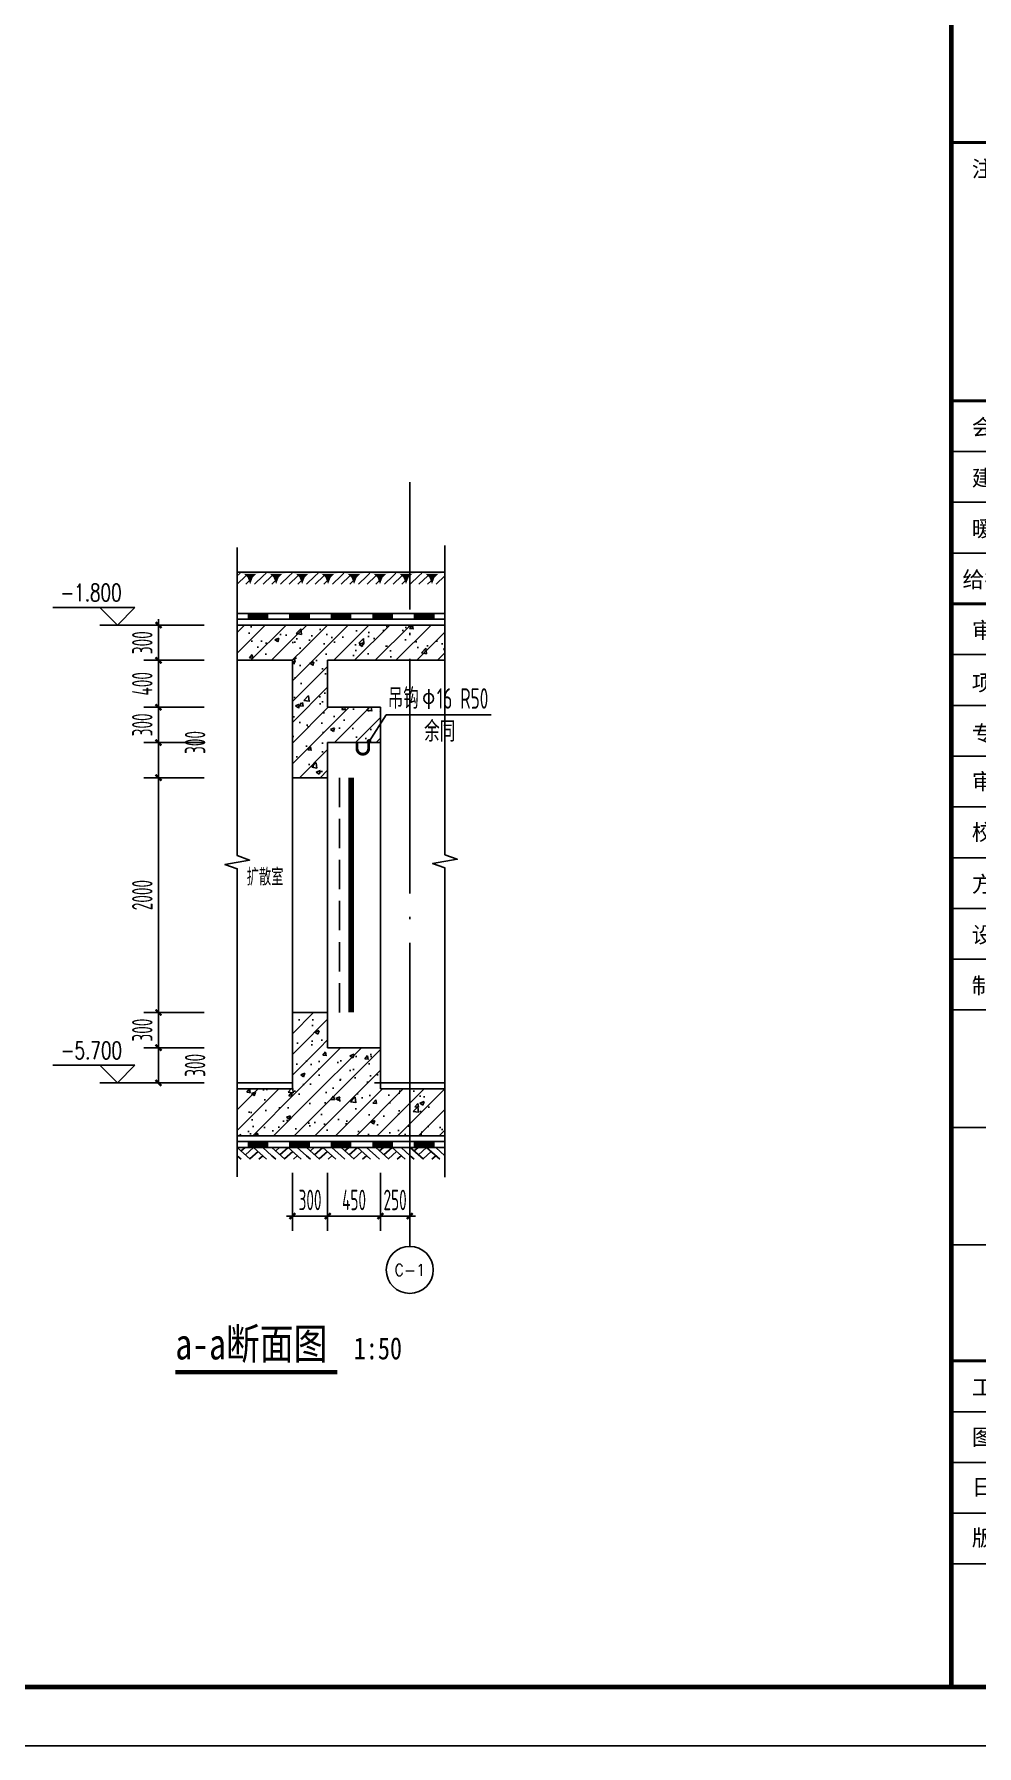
# Model space of a CAD drawing. Extents: x -473190 to 2138458, y -81875 to 2633646.
# Drawn here: x 1336696 to 1344730, y -52175 to -37595 of the extents above; entities that cross this region are included whole.
import ezdxf
from ezdxf.enums import TextEntityAlignment as Align

# ---------------------------------------------------------------- set-up
doc = ezdxf.new("R2010")
doc.units = 0
doc.header["$LTSCALE"] = 1000
doc.linetypes.add('__DASH', pattern=[0.35, 0.25, -0.1])
doc.linetypes.add('DOTE', pattern=[2.42, 2, -0.2, 0.02, -0.2])
for name, color, linetype in [('A_PLAN_DETAIL_zx', 41, 'Continuous'), ('AXIS', 3, 'Continuous'), ('AXIS_TEXT', 7, 'Continuous'), ('DIM_LEAD', 3, 'Continuous'), ('DIM_SYMB', 3, 'Continuous'), ('DOTE', 1, 'DOTE'), ('ECA_TK', 7, 'Continuous'), ('PUB_DIM', 3, 'Continuous'), ('PUB_HATCH', 8, 'Continuous'), ('PUB_TEXT', 7, 'Continuous'), ('RF-M', 4, 'Continuous'), ('RF-QT', 30, 'Continuous'), ('RF-TC', 8, 'Continuous'), ('SURFACE', 6, 'Continuous'), ('tk', 7, 'Continuous'), ('可见线', 7, 'Continuous')]:
    doc.layers.add(name, color=color, linetype=linetype)
doc.layers.add('RF-WZ', color=110, linetype='Continuous', lineweight=0)
doc.styles.add('_TCH_AXIS', font='COMPLEX', dxfattribs={"bigfont": 'GBCBIG'})
doc.styles.add('_TCH_DIM', font='SIMPLEX', dxfattribs={"bigfont": 'GBCBIG'})
doc.styles.add('_TCH_DIM_T3', font='tssdeng.shx', dxfattribs={"width": 0.564706, "bigfont": '@@@tssdchn.shx'})
doc.styles.add('COMPLEX', font='COMPLEX.shx', dxfattribs={"width": 0.65})
doc.styles.add('KING-1', font='GBENOR', dxfattribs={"bigfont": 'GBCBIG'})
doc.styles.add('SUNTXT', font='', dxfattribs={"height": 2.5})
doc.styles.add('TYDG_01', font='', dxfattribs={"width": 0.8})
doc.styles.add('TYDG_02', font='TSSDENG', dxfattribs={"width": 0.8, "bigfont": 'TSSDCHN'})
doc.styles.get('SUNTXT').set_extended_font_data('SimSun')
doc.styles.get('TYDG_01').set_extended_font_data('SimSun')
doc.dimstyles.new('_TCH_ARCH&&50', dxfattribs={"dimtxt": 175, "dimasz": 50, "dimexe": 125, "dimexo": 150, "dimgap": 50, "dimtad": 1, "dimdec": 0, "dimzin": 0, "dimdsep": 46, "dimtxsty": '_TCH_DIM_T3', "dimblk": 'ARCHTICK', "dimcen": 0.09, "dimclrt": 7, "dimazin": 2, "dimtfac": 1, "dimtdec": 0, "dimtix": 1, "dimtmove": 2, "dimatfit": 3, "dimfxl": 0, "dimtolj": 1, "dimtzin": 0, "dimarcsym": 0})
pattern_1 = [(45, (-477544.96, -71625.69), (-88.388348, 88.388348), []), (50, (-477544.96, -71625.7), (358.63009, -31.376067), [37.5, -412.5]), (355, (-477544.96, -71625.7), (-69.37567, 376.09607), [30, -330]), (100.4514, (-477515.08, -71628.3), (289.25469, 344.71977), [31.870095, -350.571056]), (46.1842, (-477544.96, -71525.7), (533.62052, -82.75951), [56.25, -618.75]), (96.6356, (-477500.5, -71532.6), (467.33135, 487.05894), [47.80514, -525.8565]), (351.1842, (-477544.96, -71525.7), (467.33097, 487.0593), [45, -495]), (21, (-477494.96, -71550.7), (298.453526, -201.309445), [37.5, -412.5]), (326, (-477494.96, -71550.7), (121.657666, 362.57502), [30, -330]), (71.4514, (-477470.1, -71567.47), (420.111314, 161.26525), [31.870095, -350.571056]), (37.5, (-477544.96, -71625.69), (6.079928, 166.446927), [0, -326, 0, -335, 0, -331.25]), (7.5, (-477544.96, -71625.69), (131.534769, 197.205856), [0, -191, 0, -318.5, 0, -126.25]), (327.5, (-477656.46, -71625.69), (266.911218, -11.277436), [0, -125, 0, -390, 0, -517.5]), (317.5, (-477706.46, -71625.7), (291.593085, 50.05249), [0, -162.5, 0, -259, 0, -367.5])]

# ---------------------------------------------------------------- blocks, each defined once
blk = doc.blocks.new('10B_A1E图框')
blk.add_line((765, 184), (765, 584))
blk.add_line((765, 184), (765, 584))
blk.add_line((765, 184), (765, 584))
at = {"layer": 'ECA_TK'}
for p, q in [((765, 220.51), (831, 220.51)), ((765, 211.86), (831, 211.86)), ((765, 203.21), (831, 203.21)), ((765, 185.91), (831, 185.91)), ((765, 177.26), (831, 177.26)), ((765, 168.61), (831, 168.61)), ((765, 159.96), (831, 159.96)), ((765, 151.31), (831, 151.31)), ((765, 142.66), (831, 142.66)), ((765, 134.01), (831, 134.01)), ((765, 125.36), (831, 125.36)), ((765, 105.36), (831, 105.36)), ((765, 85.36), (831, 85.36)), ((831, 56.92), (765, 56.92)), ((831, 48.27), (765, 48.27)), ((831, 39.62), (765, 39.62)), ((831, 30.97), (765, 30.97))]:
    blk.add_line(p, q, dxfattribs=at)
blk.add_lwpolyline([(0, 0), (841, 0), (841, 594), (0, 594)], close=True, dxfattribs=at)
at = {"layer": 'ECA_TK', "const_width": 0.8}
blk.add_lwpolyline([(831, 10), (831, 584), (18, 584), (18, 10)], close=True, dxfattribs=at)
at = {"layer": 'ECA_TK'}
for points, const_width in [([(765, 10), (765, 584)], 0.8), ([(765, 273.16), (831, 273.16)], 0.5), ([(765, 229.16), (831, 229.16)], 0.5), ([(765, 194.56), (831, 194.56)], 0.5), ([(831, 65.57), (765, 65.57)], 0.5)]:
    blk.add_lwpolyline(points, dxfattribs=dict(at, const_width=const_width))
at = {"layer": 'ECA_TK', "linetype": 'Continuous', "style": 'SUNTXT'}
for s, height, p in [('注册建筑师/注册结构师   资质章', 2.7342, (768.5, 267.3)), ('会签', 2.734, (768.5, 223.3)), ('建筑', 2.734, (768.5, 214.65)), ('暖通', 2.734, (768.5, 206)), ('给排水', 2.734, (766.9, 197.35)), ('审    定', 2.734, (768.5, 188.7)), ('项目负责', 2.734, (768.5, 179.74)), ('专业负责', 2.734, (768.5, 171.09)), ('审    核', 2.734, (768.5, 162.93)), ('校    核', 2.734, (768.5, 154.28)), ('方案设计', 2.734, (768.5, 145.45)), ('设    计', 2.734, (768.5, 136.8)), ('制    图', 2.734, (768.5, 128.15)), ('工号', 2.734, (768.5, 59.71)), ('图号', 2.734, (768.5, 51.23)), ('日期', 2.734, (768.5, 42.72)), ('版本', 2.734, (768.5, 34.07))]:
    blk.add_text(s, height=height, dxfattribs=at).set_placement(p)
blk = doc.blocks.new('_ArchTick')
at = {"color": 0, "linetype": 'ByBlock', "const_width": 0.4}
blk.add_lwpolyline([(-0.5, -0.5), (0.5, 0.5)], dxfattribs=at)
blk = doc.blocks.new('*D2821')
at = {"layer": 'Defpoints', "color": 0, "linetype": 'ByBlock', "transparency": 16777216}
for p in [(1337755, -42628), (1338294, -42628), (1338294, -42928)]:
    blk.add_point(p, dxfattribs=at)
at = {"layer": 'PUB_DIM', "color": 0, "linetype": 'ByBlock', "lineweight": -2, "transparency": 16777216}
for p, q in [((1338144, -42628), (1337630, -42628)), ((1337755, -42628), (1337755, -42578)), ((1337755, -42928), (1337755, -42628)), ((1338144, -42928), (1337630, -42928)), ((1337755, -42928), (1337755, -42978))]:
    blk.add_line(p, q, dxfattribs=at)
at = {"layer": 'PUB_DIM', "color": 0, "linetype": 'ByBlock', "lineweight": -2, "transparency": 16777216, "xscale": 50, "yscale": 50, "zscale": 50}
for p, rotation in [((1337755, -42628), 270), ((1337755, -42928), 90)]:
    blk.add_blockref('_ArchTick', p, dxfattribs=dict(at, rotation=rotation))
at = {"layer": 'PUB_DIM', "color": 7, "linetype": 'ByBlock', "transparency": 16777216, "insert": (1337617, -42778), "char_height": 175, "attachment_point": 5, "rotation": 90, "style": '_TCH_DIM_T3'}
blk.add_mtext('\\A1;300', dxfattribs=at)
blk = doc.blocks.new('*D2822')
at = {"layer": 'Defpoints', "color": 0, "linetype": 'ByBlock', "transparency": 16777216}
for p in [(1337755, -42928), (1338294, -42928), (1338294, -43328)]:
    blk.add_point(p, dxfattribs=at)
at = {"layer": 'PUB_DIM', "color": 0, "linetype": 'ByBlock', "lineweight": -2, "transparency": 16777216}
for p, q in [((1338144, -42928), (1337630, -42928)), ((1337755, -43328), (1337755, -42928)), ((1338144, -43328), (1337630, -43328))]:
    blk.add_line(p, q, dxfattribs=at)
at = {"layer": 'PUB_DIM', "color": 0, "linetype": 'ByBlock', "lineweight": -2, "transparency": 16777216, "xscale": 50, "yscale": 50, "zscale": 50}
for p, rotation in [((1337755, -42928), 90), ((1337755, -43328), 270)]:
    blk.add_blockref('_ArchTick', p, dxfattribs=dict(at, rotation=rotation))
at = {"layer": 'PUB_DIM', "color": 7, "linetype": 'ByBlock', "transparency": 16777216, "insert": (1337617, -43128), "char_height": 175, "attachment_point": 5, "rotation": 90, "style": '_TCH_DIM_T3'}
blk.add_mtext('\\A1;400', dxfattribs=at)
blk = doc.blocks.new('*D2823')
at = {"layer": 'Defpoints', "color": 0, "linetype": 'ByBlock', "transparency": 16777216}
for p in [(1337755, -43328), (1338294, -43328), (1338294, -43628)]:
    blk.add_point(p, dxfattribs=at)
at = {"layer": 'PUB_DIM', "color": 0, "linetype": 'ByBlock', "lineweight": -2, "transparency": 16777216}
for p, q in [((1337755, -43328), (1337755, -43278)), ((1338144, -43328), (1337630, -43328)), ((1337755, -43628), (1337755, -43328)), ((1338144, -43628), (1337630, -43628)), ((1337755, -43628), (1337755, -43678))]:
    blk.add_line(p, q, dxfattribs=at)
at = {"layer": 'PUB_DIM', "color": 0, "linetype": 'ByBlock', "lineweight": -2, "transparency": 16777216, "xscale": 50, "yscale": 50, "zscale": 50}
for p, rotation in [((1337755, -43328), 270), ((1337755, -43628), 90)]:
    blk.add_blockref('_ArchTick', p, dxfattribs=dict(at, rotation=rotation))
at = {"layer": 'PUB_DIM', "color": 7, "linetype": 'ByBlock', "transparency": 16777216, "insert": (1337617, -43478), "char_height": 175, "attachment_point": 5, "rotation": 90, "style": '_TCH_DIM_T3'}
blk.add_mtext('\\A1;300', dxfattribs=at)
blk = doc.blocks.new('*D2824')
at = {"layer": 'Defpoints', "color": 0, "linetype": 'ByBlock', "transparency": 16777216}
for p in [(1337755, -43628), (1338294, -43628), (1338294, -43928)]:
    blk.add_point(p, dxfattribs=at)
at = {"layer": 'PUB_DIM', "color": 0, "linetype": 'ByBlock', "lineweight": -2, "transparency": 16777216}
for p, q in [((1338144, -43628), (1337630, -43628)), ((1337755, -43928), (1337755, -43628)), ((1338144, -43928), (1337630, -43928))]:
    blk.add_line(p, q, dxfattribs=at)
at = {"layer": 'PUB_DIM', "color": 0, "linetype": 'ByBlock', "lineweight": -2, "transparency": 16777216, "xscale": 50, "yscale": 50, "zscale": 50}
for p, rotation in [((1337755, -43628), 90), ((1337755, -43928), 270)]:
    blk.add_blockref('_ArchTick', p, dxfattribs=dict(at, rotation=rotation))
at = {"layer": 'PUB_DIM', "color": 7, "linetype": 'ByBlock', "transparency": 16777216, "insert": (1338067, -43628), "char_height": 175, "attachment_point": 5, "rotation": 90, "style": '_TCH_DIM_T3'}
blk.add_mtext('\\A1;300', dxfattribs=at)
blk = doc.blocks.new('*D2825')
at = {"layer": 'Defpoints', "color": 0, "linetype": 'ByBlock', "transparency": 16777216}
for p in [(1337755, -43928), (1338294, -43928), (1338294, -45928)]:
    blk.add_point(p, dxfattribs=at)
at = {"layer": 'PUB_DIM', "color": 0, "linetype": 'ByBlock', "lineweight": -2, "transparency": 16777216}
for p, q in [((1338144, -43928), (1337630, -43928)), ((1337755, -45928), (1337755, -43928)), ((1338144, -45928), (1337630, -45928))]:
    blk.add_line(p, q, dxfattribs=at)
at = {"layer": 'PUB_DIM', "color": 0, "linetype": 'ByBlock', "lineweight": -2, "transparency": 16777216, "xscale": 50, "yscale": 50, "zscale": 50}
for p, rotation in [((1337755, -43928), 90), ((1337755, -45928), 270)]:
    blk.add_blockref('_ArchTick', p, dxfattribs=dict(at, rotation=rotation))
at = {"layer": 'PUB_DIM', "color": 7, "linetype": 'ByBlock', "transparency": 16777216, "insert": (1337617, -44928), "char_height": 175, "attachment_point": 5, "rotation": 90, "style": '_TCH_DIM_T3'}
blk.add_mtext('\\A1;2000', dxfattribs=at)
blk = doc.blocks.new('*D2826')
at = {"layer": 'Defpoints', "color": 0, "linetype": 'ByBlock', "transparency": 16777216}
for p in [(1337755, -45928), (1338294, -45928), (1338294, -46228)]:
    blk.add_point(p, dxfattribs=at)
at = {"layer": 'PUB_DIM', "color": 0, "linetype": 'ByBlock', "lineweight": -2, "transparency": 16777216}
for p, q in [((1337755, -45928), (1337755, -45878)), ((1338144, -45928), (1337630, -45928)), ((1337755, -46228), (1337755, -45928)), ((1338144, -46228), (1337630, -46228)), ((1337755, -46228), (1337755, -46278))]:
    blk.add_line(p, q, dxfattribs=at)
at = {"layer": 'PUB_DIM', "color": 0, "linetype": 'ByBlock', "lineweight": -2, "transparency": 16777216, "xscale": 50, "yscale": 50, "zscale": 50}
for p, rotation in [((1337755, -45928), 270), ((1337755, -46228), 90)]:
    blk.add_blockref('_ArchTick', p, dxfattribs=dict(at, rotation=rotation))
at = {"layer": 'PUB_DIM', "color": 7, "linetype": 'ByBlock', "transparency": 16777216, "insert": (1337617, -46078), "char_height": 175, "attachment_point": 5, "rotation": 90, "style": '_TCH_DIM_T3'}
blk.add_mtext('\\A1;300', dxfattribs=at)
blk = doc.blocks.new('*D2827')
at = {"layer": 'Defpoints', "color": 0, "linetype": 'ByBlock', "transparency": 16777216}
for p in [(1337755, -46228), (1338294, -46228), (1338294, -46528)]:
    blk.add_point(p, dxfattribs=at)
at = {"layer": 'PUB_DIM', "color": 0, "linetype": 'ByBlock', "lineweight": -2, "transparency": 16777216}
for p, q in [((1338144, -46228), (1337630, -46228)), ((1337755, -46528), (1337755, -46228)), ((1338144, -46528), (1337630, -46528))]:
    blk.add_line(p, q, dxfattribs=at)
at = {"layer": 'PUB_DIM', "color": 0, "linetype": 'ByBlock', "lineweight": -2, "transparency": 16777216, "xscale": 50, "yscale": 50, "zscale": 50}
for p, rotation in [((1337755, -46228), 90), ((1337755, -46528), 270)]:
    blk.add_blockref('_ArchTick', p, dxfattribs=dict(at, rotation=rotation))
at = {"layer": 'PUB_DIM', "color": 7, "linetype": 'ByBlock', "transparency": 16777216, "insert": (1338067, -46378), "char_height": 175, "attachment_point": 5, "rotation": 90, "style": '_TCH_DIM_T3'}
blk.add_mtext('\\A1;300', dxfattribs=at)
blk = doc.blocks.new('*D2828')
at = {"layer": 'Defpoints', "color": 0, "transparency": 16777216}
for p in [(1339647, -47144), (1339897, -47144), (1339897, -47662)]:
    blk.add_point(p, dxfattribs=at)
at = {"layer": 'PUB_DIM', "color": 0, "lineweight": -2, "transparency": 16777216}
for p, q in [((1339647, -47294), (1339647, -47787)), ((1339897, -47294), (1339897, -47787)), ((1339647, -47662), (1339597, -47662)), ((1339647, -47662), (1339897, -47662)), ((1339897, -47662), (1339947, -47662))]:
    blk.add_line(p, q, dxfattribs=at)
at = {"layer": 'PUB_DIM', "color": 0, "lineweight": -2, "transparency": 16777216, "xscale": 50, "yscale": 50, "zscale": 50}
blk.add_blockref('_ArchTick', (1339647, -47662), dxfattribs=at)
at = {"layer": 'PUB_DIM', "color": 0, "lineweight": -2, "transparency": 16777216, "xscale": 50, "yscale": 50, "zscale": 50, "rotation": 180}
blk.add_blockref('_ArchTick', (1339897, -47662), dxfattribs=at)
at = {"layer": 'PUB_DIM', "color": 7, "transparency": 16777216, "insert": (1339772, -47525), "char_height": 175, "attachment_point": 5, "style": '_TCH_DIM_T3'}
blk.add_mtext('\\A1;250', dxfattribs=at)
blk = doc.blocks.new('*D2829')
at = {"layer": 'Defpoints', "color": 0, "transparency": 16777216}
for p in [(1339197, -47144), (1339647, -47144), (1339647, -47662)]:
    blk.add_point(p, dxfattribs=at)
at = {"layer": 'PUB_DIM', "color": 0, "lineweight": -2, "transparency": 16777216}
for p, q in [((1339197, -47294), (1339197, -47787)), ((1339647, -47294), (1339647, -47787)), ((1339197, -47662), (1339647, -47662))]:
    blk.add_line(p, q, dxfattribs=at)
at = {"layer": 'PUB_DIM', "color": 0, "lineweight": -2, "transparency": 16777216, "xscale": 50, "yscale": 50, "zscale": 50, "rotation": 180}
blk.add_blockref('_ArchTick', (1339197, -47662), dxfattribs=at)
at = {"layer": 'PUB_DIM', "color": 0, "lineweight": -2, "transparency": 16777216, "xscale": 50, "yscale": 50, "zscale": 50}
blk.add_blockref('_ArchTick', (1339647, -47662), dxfattribs=at)
at = {"layer": 'PUB_DIM', "color": 7, "transparency": 16777216, "insert": (1339422, -47525), "char_height": 175, "attachment_point": 5, "style": '_TCH_DIM_T3'}
blk.add_mtext('\\A1;450', dxfattribs=at)
blk = doc.blocks.new('*D2830')
at = {"layer": 'Defpoints', "color": 0, "transparency": 16777216}
for p in [(1338897, -47144), (1339197, -47144), (1339197, -47662)]:
    blk.add_point(p, dxfattribs=at)
at = {"layer": 'PUB_DIM', "color": 0, "lineweight": -2, "transparency": 16777216}
for p, q in [((1338897, -47294), (1338897, -47787)), ((1339197, -47294), (1339197, -47787)), ((1338897, -47662), (1338847, -47662)), ((1338897, -47662), (1339197, -47662)), ((1339197, -47662), (1339247, -47662))]:
    blk.add_line(p, q, dxfattribs=at)
at = {"layer": 'PUB_DIM', "color": 0, "lineweight": -2, "transparency": 16777216, "xscale": 50, "yscale": 50, "zscale": 50}
blk.add_blockref('_ArchTick', (1338897, -47662), dxfattribs=at)
at = {"layer": 'PUB_DIM', "color": 0, "lineweight": -2, "transparency": 16777216, "xscale": 50, "yscale": 50, "zscale": 50, "rotation": 180}
blk.add_blockref('_ArchTick', (1339197, -47662), dxfattribs=at)
at = {"layer": 'PUB_DIM', "color": 7, "transparency": 16777216, "insert": (1339047, -47525), "char_height": 175, "attachment_point": 5, "style": '_TCH_DIM_T3'}
blk.add_mtext('\\A1;300', dxfattribs=at)
blk = doc.blocks.new('$LinePat$防水层2')
at = {"color": 0}
blk.add_line((0, 0), (600, 0), dxfattribs=at)
blk.add_solid([(150, 0), (450, 0), (150, -100), (450, -100)], dxfattribs=at)
blk = doc.blocks.new('$LinePat$素土夯实')
at = {"color": 0}
for p, q in [((0, -210), (210, 0)), ((120, -300), (420, 0)), ((420, 0), (608, -188)), ((495, -300), (795, 0)), ((615, 0), (705, -90)), ((210, -210), (300, -300)), ((315, -105), (502, -293)), ((705, -300), (795, -210))]:
    blk.add_line(p, q, dxfattribs=at)
blk = doc.blocks.new('$LinePat$自然土壤')
at = {"color": 0}
for p, q in [((0, -90), (71, -19)), ((0, -300), (211, -89)), ((210, -300), (286, -224)), ((420, -300), (630, -90))]:
    blk.add_line(p, q, dxfattribs=at)
for points in [[(0, 0), (630, 0), (168, -45), (462, -45)], [(168, -45), (462, -45), (252, -132), (378, -132)], [(252, -132), (378, -132), (315, -300)]]:
    blk.add_solid(points, dxfattribs=at)
blk = doc.blocks.new('_AXISO')
blk.add_circle((0, 0), 0.5)
at = {"layer": 'AXIS_TEXT', "style": 'COMPLEX', "width": 1.041667}
blk.add_attdef('A', text='', height=0.56, dxfattribs=at).set_placement((-0.25, -0.28), (0.25, -0.28), align=Align.FIT)

msp = doc.modelspace()

# ---------------------------------------------------------------- hatches: boundary and pattern name
at = {"layer": 'PUB_HATCH'}
h = msp.add_hatch(dxfattribs=at)
h.set_pattern_fill('钢筋混凝土', color=256, scale=50, style=0)
h.set_pattern_definition(pattern_1)
h.paths.add_polyline_path([(1338996.9, -42827.9), (1338896.9, -42627.9), (1338425.9, -42627.9), (1338425.9, -42927.9), (1338896.9, -42927.9)])
h = msp.add_hatch(dxfattribs=at)
h.set_pattern_fill('钢筋混凝土', color=256, scale=50, style=0)
h.set_pattern_definition(pattern_1)
h.paths.add_polyline_path([(1340196.9, -42627.9), (1338896.9, -42627.9), (1338996.9, -42827.9), (1339196.9, -42927.9), (1340196.9, -42927.9)])
h = msp.add_hatch(dxfattribs=at)
h.set_pattern_fill('钢筋混凝土', color=256, scale=50, style=0)
h.set_pattern_definition(pattern_1)
h.paths.add_polyline_path([(1339096.9, -43527.9), (1339196.9, -43327.9), (1339196.9, -42927.9), (1338996.9, -42827.9), (1338896.9, -42927.9), (1338896.9, -43627.9)])
h = msp.add_hatch(dxfattribs=at)
h.set_pattern_fill('钢筋混凝土', color=256, scale=50, style=0)
h.set_pattern_definition(pattern_1)
h.paths.add_polyline_path([(1339096.9, -43527.9), (1339196.9, -43627.9), (1339646.9, -43627.9), (1339646.9, -43327.9), (1339196.9, -43327.9)])
h = msp.add_hatch(dxfattribs=at)
h.set_pattern_fill('钢筋混凝土', color=256, scale=50, style=0)
h.set_pattern_definition(pattern_1)
h.paths.add_polyline_path([(1339196.9, -43927.9), (1339196.9, -43627.9), (1339096.9, -43527.9), (1338896.9, -43627.9), (1338896.9, -43927.9)])
h = msp.add_hatch(dxfattribs=at)
h.set_pattern_fill('钢筋混凝土', color=256, scale=50, style=0)
h.set_pattern_definition(pattern_1)
h.paths.add_polyline_path([(1338896.9, -46227.9), (1339196.9, -46227.9), (1339196.9, -45927.9), (1338896.9, -45927.9)])
h = msp.add_hatch(dxfattribs=at)
h.set_pattern_fill('钢筋混凝土', color=256, scale=50, style=0)
h.set_pattern_definition(pattern_1)
h.paths.add_polyline_path([(1339146.9, -46711.2), (1339646.9, -46577.9), (1339646.9, -46227.9), (1338896.9, -46227.9), (1338896.9, -46577.9)])
h = msp.add_hatch(dxfattribs=at)
h.set_pattern_fill('钢筋混凝土', color=256, scale=50, style=0)
h.set_pattern_definition(pattern_1)
h.paths.add_polyline_path([(1339146.9, -46711.2), (1338896.9, -46577.9), (1338425.9, -46577.9), (1338425.9, -46977.9), (1338896.9, -46977.9)])
h = msp.add_hatch(dxfattribs=at)
h.set_pattern_fill('钢筋混凝土', color=256, scale=50, style=0)
h.set_pattern_definition(pattern_1)
h.paths.add_polyline_path([(1340196.9, -46577.9), (1339646.9, -46577.9), (1339146.9, -46711.2), (1338896.9, -46977.9), (1340196.9, -46977.9)])

# ---------------------------------------------------------------- linework, layer by layer
at = {"layer": 'A_PLAN_DETAIL_zx', "const_width": 25, "elevation": 0}
msp.add_lwpolyline([(1339446.9, -43628), (1339446.9, -43677.9, 1), (1339546.9, -43677.9), (1339546.9, -43628)], format="xyb", dxfattribs=at)
at = {"layer": 'AXIS'}
msp.add_line((1339896.9, -47027.9), (1339896.9, -47921.1), dxfattribs=at)
at = {"layer": 'DIM_LEAD'}
for p, q in [((1339550.1, -43618.5), (1339694.4, -43393)), ((1339550.1, -43618.5), (1339694.4, -43393)), ((1339694.4, -43393), (1340591.2, -43393))]:
    msp.add_line(p, q, dxfattribs=at)
at = {"layer": 'DIM_LEAD', "const_width": 20}
msp.add_lwpolyline([(1339544.8, -43627, 1), (1339555.5, -43610.1, 1)], format="xyb", close=True, dxfattribs=at)
msp.add_lwpolyline([(1339544.8, -43627, 1), (1339555.5, -43610.1, 1)], format="xyb", close=True, dxfattribs=at)
at = {"layer": 'DIM_SYMB'}
for points in [[(1338425.9, -41967.6), (1338425.9, -44591.6), (1338530.9, -44629.8), (1338320.9, -44666.8), (1338425.9, -44704.1), (1338425.9, -47328.1)], [(1340196.9, -41950.2), (1340196.9, -44584.6), (1340301.9, -44622.8), (1340091.9, -44659.9), (1340196.9, -44697.1), (1340196.9, -47331.6)]]:
    msp.add_lwpolyline(points, dxfattribs=at)
at = {"layer": 'DIM_SYMB', "lineweight": -3, "const_width": 35}
msp.add_lwpolyline([(1337898.4, -48991.6), (1339279.8, -48991.6)], dxfattribs=at)
at = {"layer": 'DOTE'}
msp.add_line((1339896.9, -47334.2), (1339896.9, -41410.5), dxfattribs=at)
at = {"layer": 'PUB_DIM'}
for p, q in [((1337554.7, -42477.9), (1336854.7, -42477.9)), ((1337404.7, -42627.9), (1337254.7, -42477.9)), ((1337404.7, -42627.9), (1337554.7, -42477.9)), ((1337754.7, -42627.9), (1337254.7, -42627.9)), ((1337554.7, -46377.9), (1336854.7, -46377.9)), ((1337404.7, -46527.9), (1337254.7, -46377.9)), ((1337404.7, -46527.9), (1337554.7, -46377.9)), ((1337754.7, -46527.9), (1337254.7, -46527.9))]:
    msp.add_line(p, q, dxfattribs=at)
at = {"layer": 'PUB_TEXT'}
msp.add_line((1340058.6, -43174.2), (1340058.6, -43340.5), dxfattribs=at)
msp.add_circle((1340058.6, -43253), 42, dxfattribs=at)
at = {"layer": 'RF-M'}
for p, q in [((1338896.9, -45927.9), (1338896.9, -43927.9)), ((1339196.9, -43927.9), (1339196.9, -45927.9))]:
    msp.add_line(p, q, dxfattribs=at)
at = {"layer": 'RF-M', "linetype": '__DASH'}
msp.add_line((1339296.9, -43927.9), (1339296.9, -45927.9), dxfattribs=at)
at = {"layer": 'RF-M', "const_width": 50}
msp.add_lwpolyline([(1339396.9, -43927.9), (1339396.9, -45927.9)], dxfattribs=at)
at = {"layer": 'RF-QT'}
for p, q in [((1338896.9, -42627.9), (1338425.9, -42627.9)), ((1338425.9, -42927.9), (1338425.9, -42627.9)), ((1340196.9, -42627.9), (1338896.9, -42627.9)), ((1340196.9, -42927.9), (1340196.9, -42627.9)), ((1338896.9, -42927.9), (1338425.9, -42927.9)), ((1338896.9, -43627.9), (1338896.9, -42927.9)), ((1339196.9, -43327.9), (1339196.9, -42927.9)), ((1340196.9, -42927.9), (1339196.9, -42927.9)), ((1339196.9, -43327.9), (1339646.9, -43327.9)), ((1339646.9, -43327.9), (1339646.9, -43627.9)), ((1338896.9, -43927.9), (1338896.9, -43627.9)), ((1339196.9, -43927.9), (1339196.9, -43627.9)), ((1339196.9, -43627.9), (1339646.9, -43627.9)), ((1338896.9, -43927.9), (1339196.9, -43927.9)), ((1338896.9, -46227.9), (1338896.9, -45927.9)), ((1338896.9, -45927.9), (1339196.9, -45927.9)), ((1339196.9, -46227.9), (1339196.9, -45927.9)), ((1338896.9, -46577.9), (1338896.9, -46227.9)), ((1339646.9, -46227.9), (1339196.9, -46227.9)), ((1339646.9, -46577.9), (1339646.9, -46227.9)), ((1338896.9, -46577.9), (1338425.9, -46577.9)), ((1338425.9, -46977.9), (1338425.9, -46577.9)), ((1340196.9, -46577.9), (1339646.9, -46577.9)), ((1340196.9, -46977.9), (1340196.9, -46577.9)), ((1338896.9, -46977.9), (1338425.9, -46977.9)), ((1340196.9, -46977.9), (1338896.9, -46977.9))]:
    msp.add_line(p, q, dxfattribs=at)
at = {"layer": 'SURFACE'}
msp.add_line((1340196.9, -42177.9), (1338425.9, -42177.9), dxfattribs=at)
at = {"layer": 'SURFACE', "color": 8}
msp.add_line((1339646.9, -43627.9), (1339646.9, -46227.9), dxfattribs=at)
at = {"layer": 'SURFACE'}
for points in [[(1340196.9, -42527.9), (1338425.9, -42527.9)], [(1340196.9, -42577.9), (1338425.9, -42577.9)], [(1340196.9, -47027.9), (1338846.9, -47027.9), (1338846.9, -47027.9), (1338425.9, -47027.9)], [(1340196.9, -47077.9), (1338796.9, -47077.9), (1338796.9, -47077.9), (1338425.9, -47077.9)]]:
    msp.add_lwpolyline(points, dxfattribs=at)
at = {"layer": '可见线'}
for p, q in [((1338896.9, -46527.9), (1338425.9, -46527.9)), ((1340196.9, -46527.9), (1339596.9, -46527.9))]:
    msp.add_line(p, q, dxfattribs=at)

# ---------------------------------------------------------------- block references
at = {"layer": 'AXIS'}
ref = msp.add_blockref('_AXISO', (1339896.9, -48121.1), dxfattribs=dict(at, xscale=400, yscale=400, zscale=400))
ref.add_attrib('A', 'C-1', dxfattribs={"layer": 'AXIS_TEXT', "height": 98.31, "style": '_TCH_AXIS'}).set_placement((1339765.8, -48170.2), (1340028, -48170.2), align=Align.FIT)
at = {"layer": 'RF-TC', "xscale": -0.3712866425367835, "yscale": 0.3333333333333333, "zscale": 0.3333333333333333, "rotation": 8.441970192708116e-09}
for p in [(1338721.1, -47077.9), (1339016.2, -47077.9), (1339311.4, -47077.9), (1339606.6, -47077.9), (1339901.8, -47077.9), (1340196.9, -47077.9)]:
    msp.add_blockref('$LinePat$素土夯实', p, dxfattribs=at)
at = {"layer": 'SURFACE', "color": 8, "xscale": 0.3513962866999574, "yscale": 0.3333333333333333, "zscale": 0.3333333333333333, "rotation": 359.9999999997947}
for p in [(1338425.9, -42178.2), (1338647.3, -42178.2), (1338868.7, -42178.2), (1339090, -42178.2), (1339311.4, -42178.2), (1339532.8, -42178.2), (1339754.2, -42178.2), (1339975.6, -42178.2)]:
    msp.add_blockref('$LinePat$自然土壤', p, dxfattribs=at)
at = {"layer": 'SURFACE', "yscale": 0.5, "zscale": 0.5}
for p, xscale, rotation in [((1338780.1, -42527.9), -0.5903457616555194, 359.9999999997872), ((1339134.3, -42527.9), -0.5903457616555194, 359.9999999997872), ((1339488.5, -42527.9), -0.5903457616555194, 359.9999999997872), ((1339842.7, -42527.9), -0.5903457616555194, 359.9999999997872), ((1340196.9, -42527.9), -0.5903457616555194, 359.9999999997872), ((1338780.1, -47027.9), -0.5903457616340989, 8.441970192708116e-09), ((1339134.3, -47027.9), -0.5903457616340989, 8.441970192708116e-09), ((1339488.5, -47027.9), -0.5903457616340989, 8.441970192708116e-09), ((1339842.7, -47027.9), -0.5903457616340989, 8.441970192708116e-09), ((1340196.9, -47027.9), -0.5903457616340989, 8.441970192708116e-09)]:
    msp.add_blockref('$LinePat$防水层2', p, dxfattribs=dict(at, xscale=xscale, rotation=rotation))
at = {"layer": 'tk', "xscale": 50, "yscale": 50, "zscale": 50}
for p in [(1306263.1, -52174.7), (1306263.1, -81874.6)]:
    msp.add_blockref('10B_A1E图框', p, dxfattribs=at)

# ---------------------------------------------------------------- texts
at = {"layer": 'PUB_TEXT'}
for s, height, style, width, p in [('-1.800', 148.75, '_TCH_DIM', 0.705882, (1336919.2, -42425.4)), ('吊钩', 175, 'TYDG_02', 0.8, (1339708.6, -43340.5)), ('16 R50', 175, 'TYDG_02', 0.64, (1340128.6, -43340.5)), ('余同', 175, 'TYDG_02', 0.8, (1340019.3, -43620.5)), ('-5.700', 148.75, '_TCH_DIM', 0.705882, (1336922.2, -46325.4)), ('a-a断面图', 264.35, 'TYDG_01', 0.8, (1337898.4, -48883.2)), ('1:50', 188.82, 'TYDG_01', 0.8, (1339419.8, -48883.2))]:
    msp.add_text(s, height=height, dxfattribs=dict(at, style=style, width=width)).set_placement(p)
at = {"layer": 'RF-WZ', "style": 'KING-1'}
msp.add_text('扩散室', height=144.68, dxfattribs=at).set_placement((1338507.3, -44845.6, 0))

# ---------------------------------------------------------------- dimensions: what is measured, and where the dimension line sits
at = {"layer": 'PUB_DIM', "linetype": 'ByBlock'}
for p1, p2, picture, middle in [((1338294.1, -42927.9), (1338294.1, -42627.9), '*D2821', (1337617.2, -42777.9)), ((1338294.1, -43327.9), (1338294.1, -42927.9), '*D2822', (1337617.2, -43127.9)), ((1338294.1, -43627.9), (1338294.1, -43327.9), '*D2823', (1337617.2, -43477.9)), ((1338294.1, -45927.9), (1338294.1, -43927.9), '*D2825', (1337617.2, -44927.9)), ((1338294.1, -46227.9), (1338294.1, -45927.9), '*D2826', (1337617.2, -46077.9))]:
    dim = msp.add_aligned_dim(p1=p1, p2=p2, distance=539.4, dimstyle='_TCH_ARCH&&50', dxfattribs=at)
    dim.commit()
    dim.dimension.update_dxf_attribs({"geometry": picture, "text_midpoint": middle})
for base, p1, p2, picture, middle in [((1337754.7, -43627.9), (1338294.1, -43927.9), (1338294.1, -43627.9), '*D2824', (1338067.2, -43627.9)), ((1337754.7, -46227.9), (1338294.1, -46527.9), (1338294.1, -46227.9), '*D2827', (1338067.2, -46377.9))]:
    dim = msp.add_linear_dim(base=base, p1=p1, p2=p2, angle=90, dimstyle='_TCH_ARCH&&50', dxfattribs=at)
    dim.commit()
    dim.dimension.update_dxf_attribs({"geometry": picture, "text_midpoint": middle, "dimtype": 129})
at = {"layer": 'PUB_DIM'}
for p1, p2, picture, middle in [((1338896.9, -47144), (1339196.9, -47144), '*D2830', (1339046.9, -47524.9)), ((1339196.9, -47144), (1339646.9, -47144), '*D2829', (1339421.9, -47524.9)), ((1339646.9, -47144), (1339896.9, -47144), '*D2828', (1339771.9, -47524.9))]:
    dim = msp.add_aligned_dim(p1=p1, p2=p2, distance=-518.4, dimstyle='_TCH_ARCH&&50', dxfattribs=at)
    dim.commit()
    dim.dimension.update_dxf_attribs({"geometry": picture, "text_midpoint": middle})

doc.saveas('drawing.dxf')
